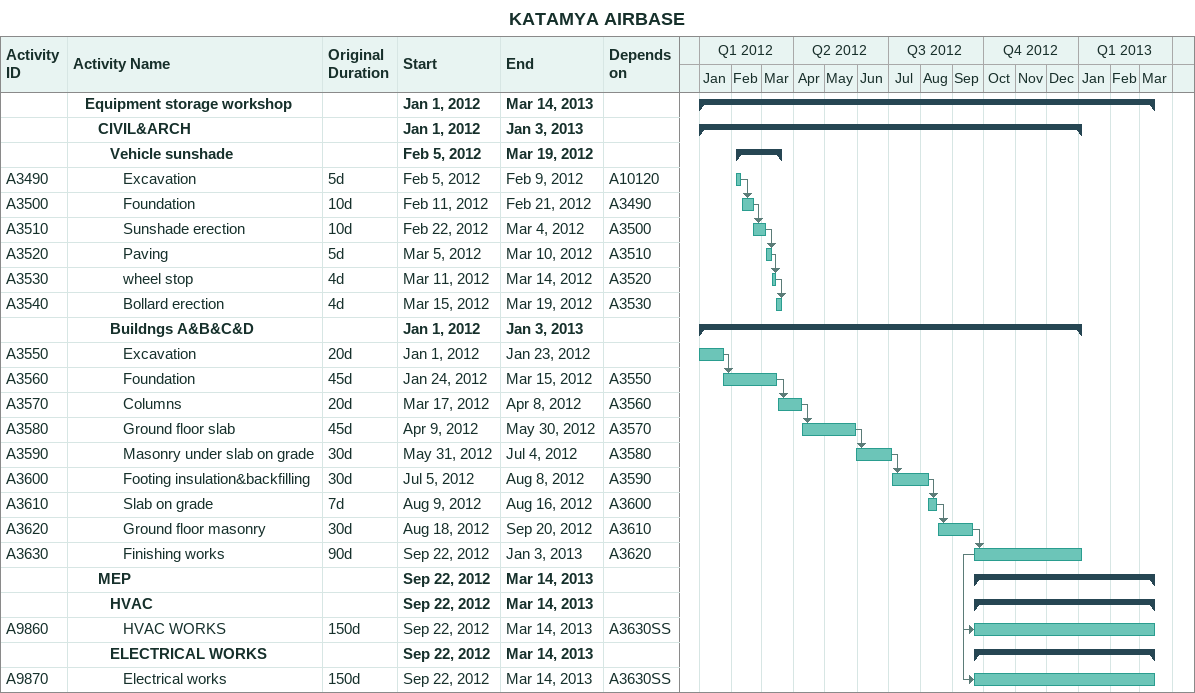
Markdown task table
KATAMYA AIRBASE

| ID | Level | Task | Original duration | Start | Finish | Predecessors |
|---|---|---|---|---|---|---|
|  | 2 | **Equipment storage workshop** |  | 2012-01-01 | 2013-03-14 |  |
|  | 3 | **CIVIL&ARCH** |  | 2012-01-01 | 2013-01-03 |  |
|  | 4 | **Vehicle sunshade** |  | 2012-02-05 | 2012-03-19 |  |
| A3490 | 5 | Excavation | 5d | 2012-02-05 | 2012-02-09 | A10120 |
| A3500 | 5 | Foundation | 10d | 2012-02-11 | 2012-02-21 | A3490 |
| A3510 | 5 | Sunshade erection | 10d | 2012-02-22 | 2012-03-04 | A3500 |
| A3520 | 5 | Paving | 5d | 2012-03-05 | 2012-03-10 | A3510 |
| A3530 | 5 | wheel stop | 4d | 2012-03-11 | 2012-03-14 | A3520 |
| A3540 | 5 | Bollard erection | 4d | 2012-03-15 | 2012-03-19 | A3530 |
|  | 4 | **Buildngs A&B&C&D** |  | 2012-01-01 | 2013-01-03 |  |
| A3550 | 5 | Excavation | 20d | 2012-01-01 | 2012-01-23 |  |
| A3560 | 5 | Foundation | 45d | 2012-01-24 | 2012-03-15 | A3550 |
| A3570 | 5 | Columns | 20d | 2012-03-17 | 2012-04-08 | A3560 |
| A3580 | 5 | Ground floor slab | 45d | 2012-04-09 | 2012-05-30 | A3570 |
| A3590 | 5 | Masonry under slab on grade | 30d | 2012-05-31 | 2012-07-04 | A3580 |
| A3600 | 5 | Footing insulation&backfilling | 30d | 2012-07-05 | 2012-08-08 | A3590 |
| A3610 | 5 | Slab on grade | 7d | 2012-08-09 | 2012-08-16 | A3600 |
| A3620 | 5 | Ground floor masonry | 30d | 2012-08-18 | 2012-09-20 | A3610 |
| A3630 | 5 | Finishing works | 90d | 2012-09-22 | 2013-01-03 | A3620 |
|  | 3 | **MEP** |  | 2012-09-22 | 2013-03-14 |  |
|  | 4 | **HVAC** |  | 2012-09-22 | 2013-03-14 |  |
| A9860 | 5 | HVAC WORKS | 150d | 2012-09-22 | 2013-03-14 | A3630SS |
|  | 4 | **ELECTRICAL WORKS** |  | 2012-09-22 | 2013-03-14 |  |
| A9870 | 5 | Electrical works | 150d | 2012-09-22 | 2013-03-14 | A3630SS |
